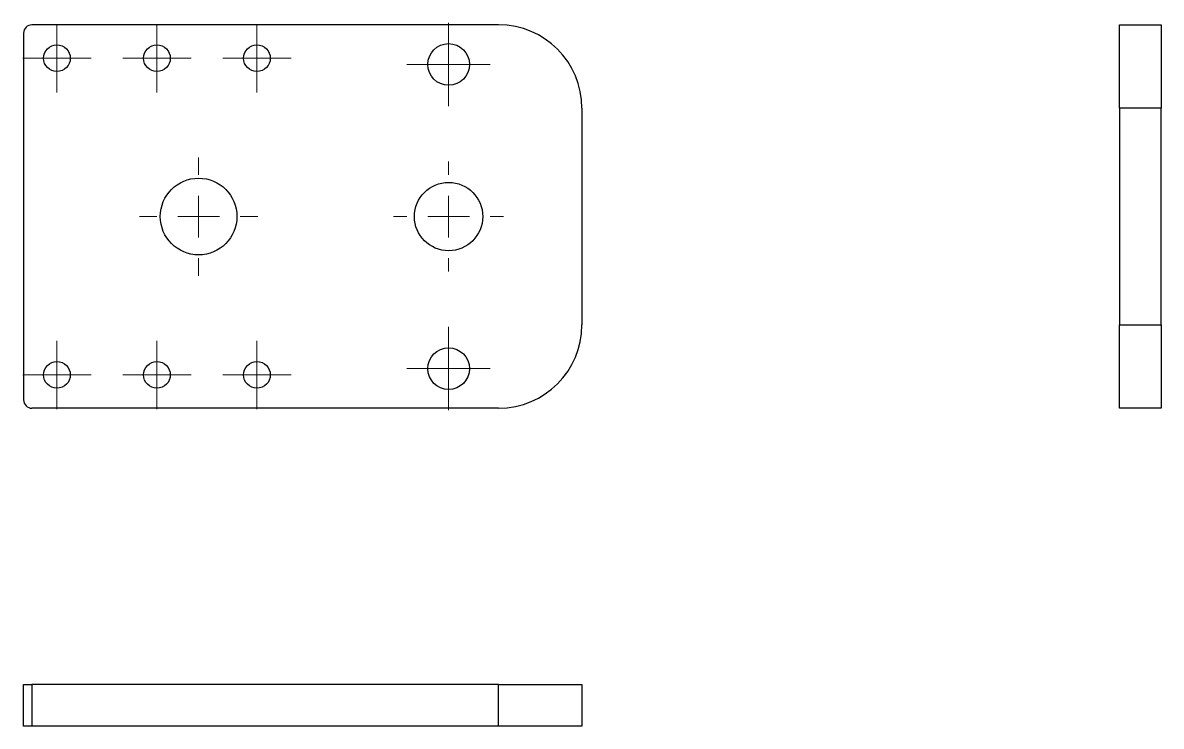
# Model space of a CAD drawing. Header units: millimetres. Extents: x 58 to 332, y 87 to 255.
import ezdxf

# ---------------------------------------------------------------- set-up
doc = ezdxf.new("R2010")
doc.units = ezdxf.units.MM

# ---------------------------------------------------------------- blocks, each defined once
blk = doc.blocks.new('SW_CENTERMARKSYMBOL_0')
at = {"color": 0, "linetype": 'Continuous', "lineweight": 18}
for p, q in [((0, 10), (0, 13.2)), ((0, 0), (0, 5)), ((-10, 0), (-13.2, 0)), ((0, 0), (-5, 0)), ((0, 0), (0, -5)), ((0, 0), (5, 0)), ((10, 0), (13.2, 0)), ((0, -10), (0, -13.2))]:
    blk.add_line(p, q, dxfattribs=at)
blk = doc.blocks.new('SW_CENTERMARKSYMBOL_1')
at = {"color": 0, "linetype": 'Continuous', "lineweight": 18}
for p, q in [((0, 10), (0, 14.2)), ((0, 0), (0, 5)), ((-10, 0), (-14.2, 0)), ((0, 0), (-5, 0)), ((0, 0), (0, -5)), ((0, 0), (5, 0)), ((10, 0), (14.2, 0)), ((0, -10), (0, -14.2))]:
    blk.add_line(p, q, dxfattribs=at)
blk = doc.blocks.new('SW_CENTERMARKSYMBOL_2')
at = {"color": 0, "linetype": 'Continuous', "lineweight": 18}
for p, q in [((0, 5), (0, 10)), ((0, 0), (0, 5)), ((-5, 0), (-10, 0)), ((0, 0), (-5, 0)), ((0, 0), (0, -5)), ((0, 0), (5, 0)), ((5, 0), (10, 0)), ((0, -5), (0, -10))]:
    blk.add_line(p, q, dxfattribs=at)
blk = doc.blocks.new('SW_CENTERMARKSYMBOL_3')
at = {"color": 0, "linetype": 'Continuous', "lineweight": 18}
for p, q in [((0, 5), (0, 10)), ((0, 0), (0, 5)), ((-5, 0), (-10, 0)), ((0, 0), (-5, 0)), ((0, 0), (0, -5)), ((0, 0), (5, 0)), ((5, 0), (10, 0)), ((0, -5), (0, -10))]:
    blk.add_line(p, q, dxfattribs=at)
blk = doc.blocks.new('SW_CENTERMARKSYMBOL_4')
at = {"color": 0, "linetype": 'Continuous', "lineweight": 18}
for p, q in [((0, 5), (0, 8.2)), ((0, 0), (0, 5)), ((-5, 0), (-8.2, 0)), ((0, 0), (-5, 0)), ((0, 0), (0, -5)), ((0, 0), (5, 0)), ((5, 0), (8.2, 0)), ((0, -5), (0, -8.2))]:
    blk.add_line(p, q, dxfattribs=at)
blk = doc.blocks.new('SW_CENTERMARKSYMBOL_5')
at = {"color": 0, "linetype": 'Continuous', "lineweight": 18}
for p, q in [((0, 5), (0, 8.2)), ((0, 0), (0, 5)), ((-5, 0), (-8.2, 0)), ((0, 0), (-5, 0)), ((0, 0), (0, -5)), ((0, 0), (5, 0)), ((5, 0), (8.2, 0)), ((0, -5), (0, -8.2))]:
    blk.add_line(p, q, dxfattribs=at)
blk = doc.blocks.new('SW_CENTERMARKSYMBOL_6')
at = {"color": 0, "linetype": 'Continuous', "lineweight": 18}
for p, q in [((0, 5), (0, 8.2)), ((0, 0), (0, 5)), ((-5, 0), (-8.2, 0)), ((0, 0), (-5, 0)), ((0, 0), (0, -5)), ((0, 0), (5, 0)), ((5, 0), (8.2, 0)), ((0, -5), (0, -8.2))]:
    blk.add_line(p, q, dxfattribs=at)
blk = doc.blocks.new('SW_CENTERMARKSYMBOL_7')
at = {"color": 0, "linetype": 'Continuous', "lineweight": 18}
for p, q in [((0, 5), (0, 8.2)), ((0, 0), (0, 5)), ((-5, 0), (-8.2, 0)), ((0, 0), (-5, 0)), ((0, 0), (0, -5)), ((0, 0), (5, 0)), ((5, 0), (8.2, 0)), ((0, -5), (0, -8.2))]:
    blk.add_line(p, q, dxfattribs=at)
blk = doc.blocks.new('SW_CENTERMARKSYMBOL_8')
at = {"color": 0, "linetype": 'Continuous', "lineweight": 18}
for p, q in [((0, 5), (0, 8.2)), ((0, 0), (0, 5)), ((-5, 0), (-8.2, 0)), ((0, 0), (-5, 0)), ((0, 0), (0, -5)), ((0, 0), (5, 0)), ((5, 0), (8.2, 0)), ((0, -5), (0, -8.2))]:
    blk.add_line(p, q, dxfattribs=at)
blk = doc.blocks.new('SW_CENTERMARKSYMBOL_9')
at = {"color": 0, "linetype": 'Continuous', "lineweight": 18}
for p, q in [((0, 5), (0, 8.2)), ((0, 0), (0, 5)), ((-5, 0), (-8.2, 0)), ((0, 0), (-5, 0)), ((0, 0), (0, -5)), ((0, 0), (5, 0)), ((5, 0), (8.2, 0)), ((0, -5), (0, -8.2))]:
    blk.add_line(p, q, dxfattribs=at)

msp = doc.modelspace()

# ---------------------------------------------------------------- linework, layer by layer
at = {"color": 7, "linetype": 'Continuous', "lineweight": 25}
for p, q in [((172.6, 254.91), (60.6, 254.91)), ((321.62, 234.91), (321.62, 254.91)), ((321.62, 254.91), (331.62, 254.91)), ((331.62, 254.91), (331.62, 234.91)), ((58.6, 252.91), (58.6, 164.91)), ((192.6, 234.91), (192.6, 182.91)), ((321.62, 234.91), (321.62, 182.91)), ((331.62, 234.91), (321.62, 234.91)), ((331.62, 182.91), (331.62, 234.91)), ((321.62, 182.91), (331.62, 182.91)), ((321.62, 162.91), (321.62, 182.91)), ((331.62, 182.91), (331.62, 162.91)), ((172.6, 162.91), (60.6, 162.91)), ((331.62, 162.91), (321.62, 162.91)), ((58.6, 86.59), (58.6, 96.59)), ((58.6, 96.59), (60.6, 96.59)), ((60.6, 96.59), (60.6, 86.59)), ((172.6, 96.59), (60.6, 96.59)), ((172.6, 86.59), (172.6, 96.59)), ((172.6, 96.59), (192.6, 96.59)), ((192.6, 96.59), (192.6, 86.59)), ((60.6, 86.59), (58.6, 86.59)), ((172.6, 86.59), (60.6, 86.59)), ((192.6, 86.59), (172.6, 86.59))]:
    msp.add_line(p, q, dxfattribs=at)
for centre, radius in [((66.6, 246.91), 3.2), ((90.6, 246.91), 3.2), ((114.6, 246.91), 3.2), ((160.6, 245.41), 5), ((100.6, 208.91), 9.2), ((160.6, 208.91), 8.2), ((160.6, 172.41), 5), ((66.6, 170.91), 3.2), ((90.6, 170.91), 3.2), ((114.6, 170.91), 3.2)]:
    msp.add_circle(centre, radius, dxfattribs=at)
for centre, radius, start, end in [((60.6, 252.91), 2, 90, 180), ((172.6, 234.91), 20, 0, 90), ((172.6, 182.91), 20, 270, 0), ((60.6, 164.91), 2, 180, 270)]:
    msp.add_arc(centre, radius, start, end, dxfattribs=at)

# ---------------------------------------------------------------- block references
at = {"color": 7, "linetype": 'Continuous', "lineweight": 0}
for name, p in [('SW_CENTERMARKSYMBOL_9', (66.6, 246.91)), ('SW_CENTERMARKSYMBOL_8', (90.6, 246.91)), ('SW_CENTERMARKSYMBOL_7', (114.6, 246.91)), ('SW_CENTERMARKSYMBOL_2', (160.6, 245.41)), ('SW_CENTERMARKSYMBOL_1', (100.6, 208.91)), ('SW_CENTERMARKSYMBOL_0', (160.6, 208.91)), ('SW_CENTERMARKSYMBOL_3', (160.6, 172.41)), ('SW_CENTERMARKSYMBOL_4', (66.6, 170.91)), ('SW_CENTERMARKSYMBOL_5', (90.6, 170.91)), ('SW_CENTERMARKSYMBOL_6', (114.6, 170.91))]:
    msp.add_blockref(name, p, dxfattribs=at)

doc.saveas('drawing.dxf')
